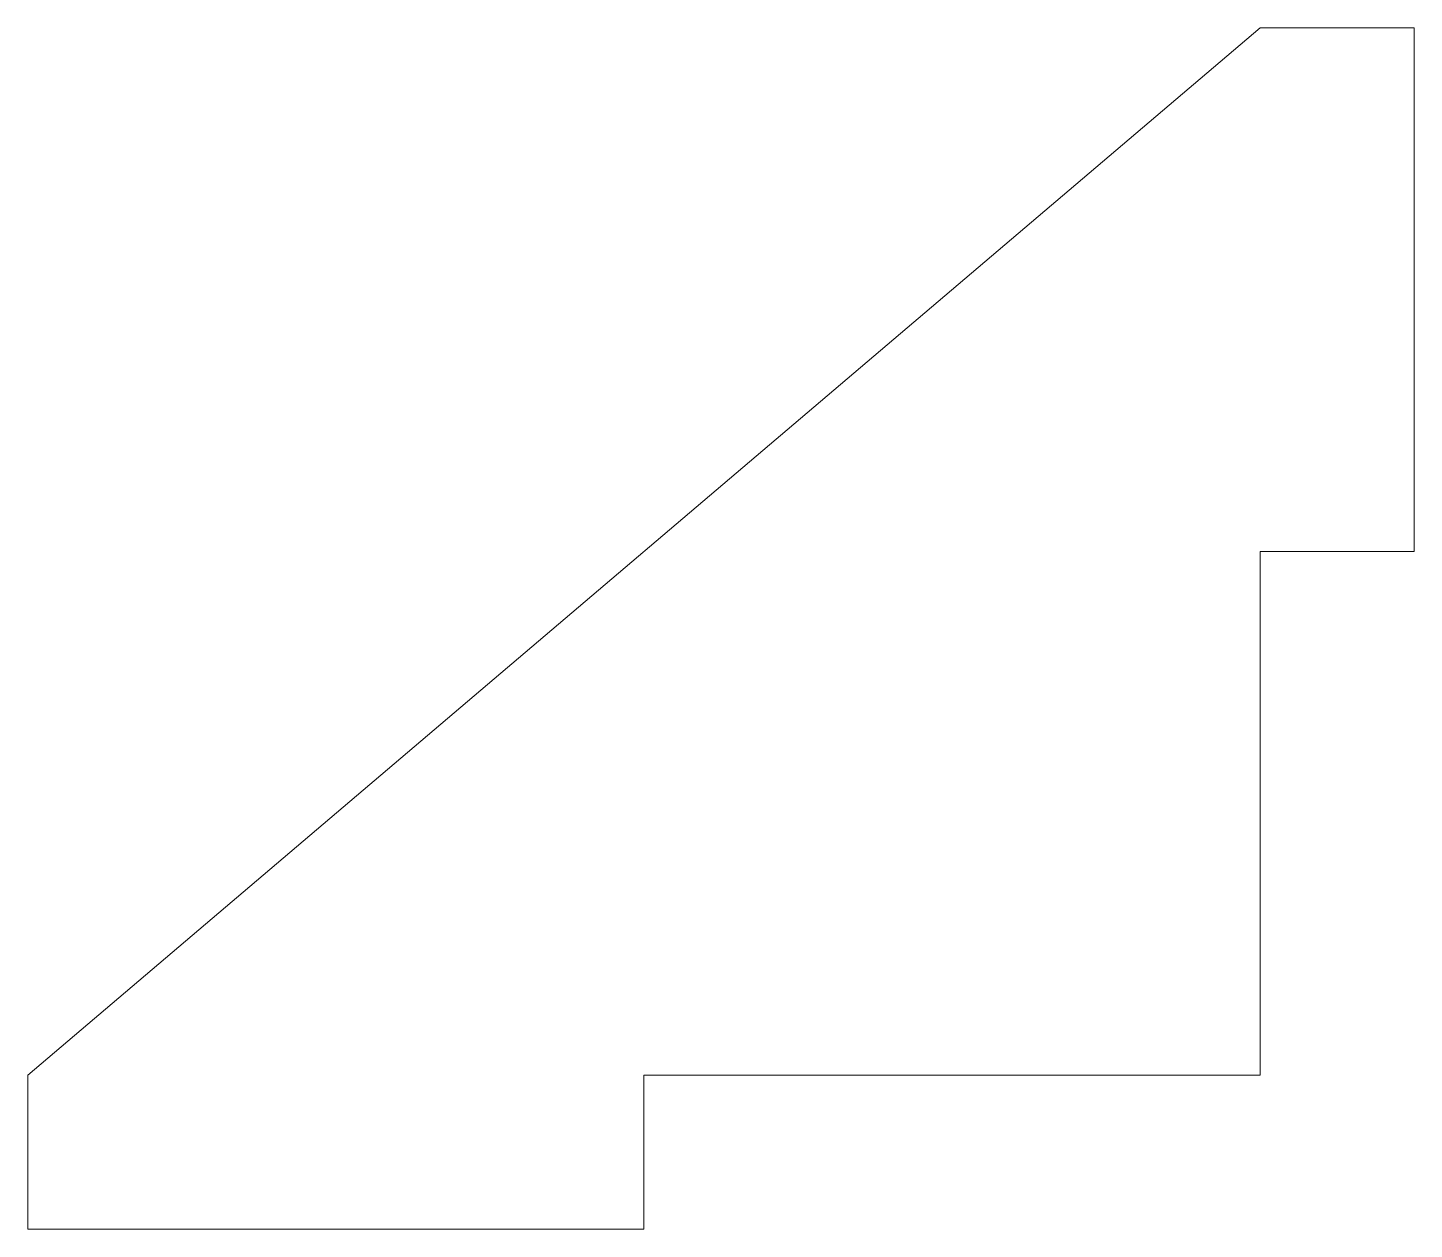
# Model space of a CAD drawing. Header units: millimetres. Extents: x 0 to 45, y -5 to 34.
import ezdxf

# ---------------------------------------------------------------- set-up
doc = ezdxf.new("R2010")
doc.units = ezdxf.units.MM

msp = doc.modelspace()

# ---------------------------------------------------------------- linework, layer by layer
at = {"color": 7, "linetype": 'Continuous', "lineweight": 15}
for p, q in [((0, 0), (40, 34)), ((40, 34), (45, 34)), ((45, 34), (45, 17)), ((40, 17), (45, 17)), ((40, 17), (40, 0)), ((0, 0), (0, -5)), ((40, 0), (20, 0)), ((20, 0), (20, -5)), ((0, -5), (20, -5))]:
    msp.add_line(p, q, dxfattribs=at)

doc.saveas('drawing.dxf')
